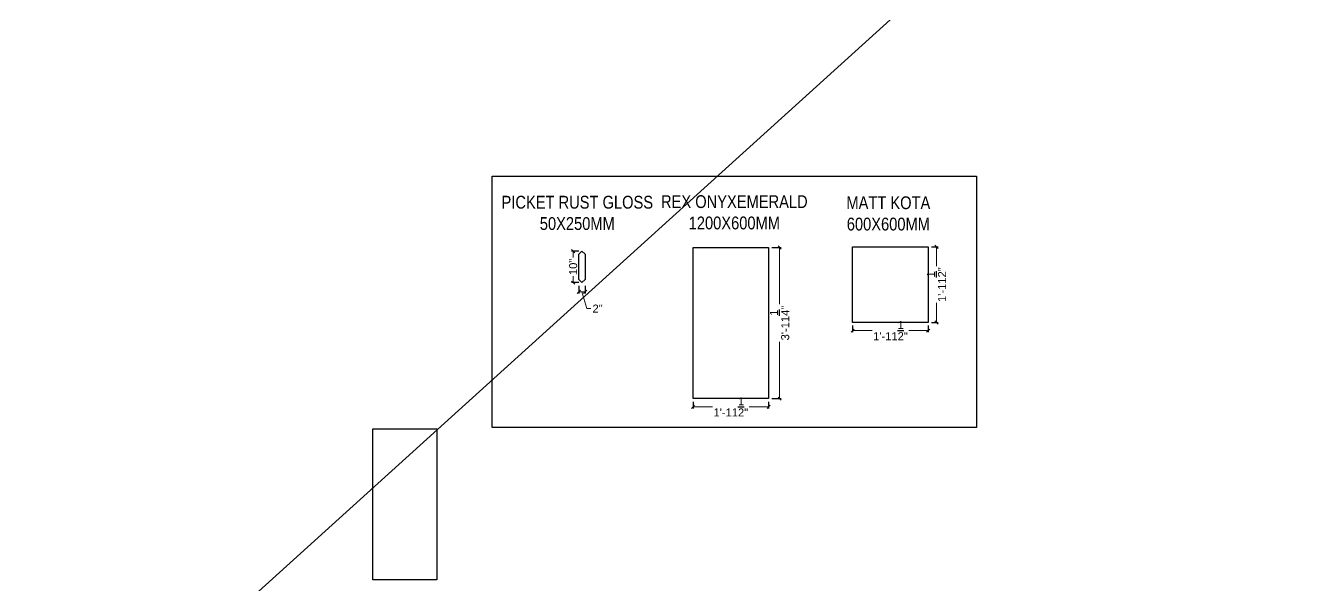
# Model space of a CAD drawing. Header units: millimetres. Extents: x 56222 to 3066687, y -650199 to -121287.
# Drawn here: x 156120.6 to 156522.6, y -180592.1 to -180417.3 of the extents above; entities that cross this region are included whole.
import ezdxf

# ---------------------------------------------------------------- set-up
doc = ezdxf.new("R2010")
doc.units = ezdxf.units.MM
doc.header["$MEASUREMENT"] = 0
doc.header["$PDMODE"] = 35
doc.layers.get('Defpoints').update_dxf_attribs({"color": 220})
for name, color, linetype, lineweight in [('dim05', 1, 'Continuous', 13), ('FIRST FLOOR ( TEXT )', 7, 'Continuous', 9), ('TILE', 14, 'Continuous', 9), ('wall', 7, 'Continuous', 30), ('XX~SLAB ( BEAM )~ ( DIM )', 7, 'Continuous', 9)]:
    doc.layers.add(name, color=color, linetype=linetype, lineweight=lineweight)
doc.styles.add('Arial', font='arial.ttf')
doc.styles.add('KATHA', font='swissc.ttf')
doc.styles.get("Standard").update_dxf_attribs({"font": 'arial.ttf', "height": 6})
doc.dimstyles.new('ISO-25', dxfattribs={"dimtxt": 2.5, "dimasz": 1, "dimexe": 0.5, "dimexo": 1, "dimtad": 0, "dimdec": 1, "dimlunit": 4, "dimtxsty": 'Standard', "dimblk": 'OBLIQUE', "dimcen": 2.5, "dimclrd": 1, "dimclre": 1, "dimclrt": 5, "dimadec": 0, "dimazin": 0, "dimtfac": 1, "dimtdec": 1, "dimtmove": 0, "dimatfit": 3, "dimfxl": 1, "dimlwd": -1, "dimarcsym": 0})

# ---------------------------------------------------------------- blocks, each defined once
blk = doc.blocks.new('_Oblique')
at = {"layer": 'wall', "color": 0, "lineweight": -2}
blk.add_line((-0.5, -0.5), (0.5, 0.5), dxfattribs=at)
blk = doc.blocks.new('*D768')
at = {"layer": 'Defpoints', "color": 0, "lineweight": 25, "transparency": 16777216}
for p in [(156293.37, -180497.55), (156295.34, -180497.55), (156293.37, -180500.45)]:
    blk.add_point(p, dxfattribs=at)
at = {"layer": 'dim05', "color": 1, "linetype": 'Continuous', "lineweight": -2, "transparency": 16777216}
for p, q in [((156293.37, -180498.55), (156293.37, -180500.95)), ((156295.34, -180498.55), (156295.34, -180500.95))]:
    blk.add_line(p, q, dxfattribs=at)
at = {"layer": 'dim05', "color": 1, "linetype": 'Continuous', "transparency": 16777216}
for p, q in [((156295.34, -180500.45), (156293.37, -180500.45)), ((156294.36, -180500.45), (156295.92, -180505.65)), ((156295.92, -180505.65), (156297.17, -180505.65))]:
    blk.add_line(p, q, dxfattribs=at)
at = {"layer": 'dim05', "color": 1, "transparency": 16777216, "rotation": 180}
blk.add_blockref('_Oblique', (156293.37, -180500.45), dxfattribs=at)
at = {"layer": 'dim05', "color": 1, "transparency": 16777216}
blk.add_blockref('_Oblique', (156295.34, -180500.45), dxfattribs=at)
at = {"layer": 'dim05', "color": 5, "lineweight": 25, "transparency": 16777216, "insert": (156299.25, -180505.65), "char_height": 2.5, "attachment_point": 5, "style": 'Arial'}
blk.add_mtext('2"', dxfattribs=at)
blk = doc.blocks.new('*D769')
at = {"layer": 'Defpoints', "color": 0, "lineweight": 25, "transparency": 16777216}
for p in [(156291.63, -180487.71), (156294.36, -180487.71), (156294.36, -180497.55)]:
    blk.add_point(p, dxfattribs=at)
at = {"layer": 'dim05', "color": 1, "linetype": 'Continuous', "lineweight": -2, "transparency": 16777216}
for p, q in [((156293.36, -180487.71), (156291.13, -180487.71)), ((156293.36, -180497.55), (156291.13, -180497.55))]:
    blk.add_line(p, q, dxfattribs=at)
at = {"layer": 'dim05', "color": 1, "linetype": 'Continuous', "transparency": 16777216}
for p, q in [((156291.63, -180487.71), (156291.63, -180489.71)), ((156291.63, -180497.55), (156291.63, -180495.54))]:
    blk.add_line(p, q, dxfattribs=at)
at = {"layer": 'dim05', "color": 1, "transparency": 16777216}
for p, rotation in [((156291.63, -180487.71), 90), ((156291.63, -180497.55), 270)]:
    blk.add_blockref('_Oblique', p, dxfattribs=dict(at, rotation=rotation))
at = {"layer": 'dim05', "color": 5, "lineweight": 25, "transparency": 16777216, "insert": (156291.63, -180492.63), "char_height": 2.5, "attachment_point": 5, "rotation": 90, "style": 'Arial'}
blk.add_mtext('10"', dxfattribs=at)
blk = doc.blocks.new('*D770')
at = {"layer": 'Defpoints', "color": 0, "lineweight": 25, "transparency": 16777216}
for p in [(156329.07, -180533.8), (156352.69, -180533.8), (156352.69, -180536.36)]:
    blk.add_point(p, dxfattribs=at)
at = {"layer": 'dim05', "color": 1, "linetype": 'Continuous', "lineweight": -2, "transparency": 16777216}
for p, q in [((156329.07, -180534.8), (156329.07, -180536.86)), ((156352.69, -180534.8), (156352.69, -180536.86))]:
    blk.add_line(p, q, dxfattribs=at)
at = {"layer": 'dim05', "color": 1, "linetype": 'Continuous', "transparency": 16777216}
for p, q in [((156329.07, -180536.36), (156335.17, -180536.36)), ((156352.69, -180536.36), (156346.59, -180536.36))]:
    blk.add_line(p, q, dxfattribs=at)
at = {"layer": 'dim05', "color": 1, "transparency": 16777216, "rotation": 180}
blk.add_blockref('_Oblique', (156329.07, -180536.36), dxfattribs=at)
at = {"layer": 'dim05', "color": 1, "transparency": 16777216}
blk.add_blockref('_Oblique', (156352.69, -180536.36), dxfattribs=at)
at = {"layer": 'dim05', "color": 5, "lineweight": 25, "transparency": 16777216, "insert": (156340.88, -180536.36), "char_height": 2.5, "attachment_point": 5, "style": 'Arial'}
blk.add_mtext('1\'-11{\\H1x;\\S1/2;}"', dxfattribs=at)
blk = doc.blocks.new('*D771')
at = {"layer": 'Defpoints', "color": 0, "lineweight": 25, "transparency": 16777216}
for p in [(156352.69, -180486.55), (156356.14, -180486.55), (156352.69, -180533.8)]:
    blk.add_point(p, dxfattribs=at)
at = {"layer": 'dim05', "color": 1, "linetype": 'Continuous', "lineweight": -2, "transparency": 16777216}
for p, q in [((156353.69, -180486.55), (156356.64, -180486.55)), ((156353.69, -180533.8), (156356.64, -180533.8))]:
    blk.add_line(p, q, dxfattribs=at)
at = {"layer": 'dim05', "color": 1, "linetype": 'Continuous', "transparency": 16777216}
for p, q in [((156356.14, -180486.55), (156356.14, -180504.31)), ((156356.14, -180533.8), (156356.14, -180516.04))]:
    blk.add_line(p, q, dxfattribs=at)
at = {"layer": 'dim05', "color": 1, "transparency": 16777216}
for p, rotation in [((156356.14, -180486.55), 90), ((156356.14, -180533.8), 270)]:
    blk.add_blockref('_Oblique', p, dxfattribs=dict(at, rotation=rotation))
at = {"layer": 'dim05', "color": 5, "lineweight": 25, "transparency": 16777216, "insert": (156356.14, -180510.17), "char_height": 2.5, "attachment_point": 5, "rotation": 90, "style": 'Arial'}
blk.add_mtext('3\'-11{\\H1x;\\S1/4;}"', dxfattribs=at)
blk = doc.blocks.new('*D772')
at = {"layer": 'Defpoints', "color": 0, "lineweight": 25, "transparency": 16777216}
for p in [(156378.94, -180509.98), (156402.57, -180509.98), (156402.57, -180512.54)]:
    blk.add_point(p, dxfattribs=at)
at = {"layer": 'dim05', "color": 1, "linetype": 'Continuous', "lineweight": -2, "transparency": 16777216}
for p, q in [((156378.94, -180510.98), (156378.94, -180513.04)), ((156402.57, -180510.98), (156402.57, -180513.04))]:
    blk.add_line(p, q, dxfattribs=at)
at = {"layer": 'dim05', "color": 1, "linetype": 'Continuous', "transparency": 16777216}
for p, q in [((156378.94, -180512.54), (156385.04, -180512.54)), ((156402.57, -180512.54), (156396.47, -180512.54))]:
    blk.add_line(p, q, dxfattribs=at)
at = {"layer": 'dim05', "color": 1, "transparency": 16777216, "rotation": 180}
blk.add_blockref('_Oblique', (156378.94, -180512.54), dxfattribs=at)
at = {"layer": 'dim05', "color": 1, "transparency": 16777216}
blk.add_blockref('_Oblique', (156402.57, -180512.54), dxfattribs=at)
at = {"layer": 'dim05', "color": 5, "lineweight": 25, "transparency": 16777216, "insert": (156390.76, -180512.54), "char_height": 2.5, "attachment_point": 5, "style": 'Arial'}
blk.add_mtext('1\'-11{\\H1x;\\S1/2;}"', dxfattribs=at)
blk = doc.blocks.new('*D773')
at = {"layer": 'Defpoints', "color": 0, "lineweight": 25, "transparency": 16777216}
for p in [(156402.57, -180486.36), (156405.13, -180486.36), (156402.57, -180509.98)]:
    blk.add_point(p, dxfattribs=at)
at = {"layer": 'dim05', "color": 1, "linetype": 'Continuous', "lineweight": -2, "transparency": 16777216}
for p, q in [((156403.57, -180486.36), (156405.63, -180486.36)), ((156403.57, -180509.98), (156405.63, -180509.98))]:
    blk.add_line(p, q, dxfattribs=at)
at = {"layer": 'dim05', "color": 1, "linetype": 'Continuous', "transparency": 16777216}
for p, q in [((156405.13, -180486.36), (156405.13, -180492.45)), ((156405.13, -180509.98), (156405.13, -180503.88))]:
    blk.add_line(p, q, dxfattribs=at)
at = {"layer": 'dim05', "color": 1, "transparency": 16777216}
for p, rotation in [((156405.13, -180486.36), 90), ((156405.13, -180509.98), 270)]:
    blk.add_blockref('_Oblique', p, dxfattribs=dict(at, rotation=rotation))
at = {"layer": 'dim05', "color": 5, "lineweight": 25, "transparency": 16777216, "insert": (156405.13, -180498.17), "char_height": 2.5, "attachment_point": 5, "rotation": 90, "style": 'Arial'}
blk.add_mtext('1\'-11{\\H1x;\\S1/2;}"', dxfattribs=at)

msp = doc.modelspace()

# ---------------------------------------------------------------- linework, layer by layer
at = {"layer": 'TILE', "color": 1, "linetype": 'Continuous', "lineweight": 25}
msp.add_line((157411.924, -179491.172), (155066.713, -181613.565), dxfattribs=at)
at = {"layer": 'XX~SLAB ( BEAM )~ ( DIM )', "color": 1, "lineweight": 30}
for p, q in [((156294.358, -180487.707), (156293.374, -180488.691)), ((156294.358, -180487.707), (156295.342, -180488.691)), ((156294.358, -180497.547), (156293.374, -180496.563)), ((156294.358, -180497.547), (156295.342, -180496.563))]:
    msp.add_line(p, q, dxfattribs=at)
for points in [[(156266.256, -180464.294), (156417.654, -180464.294), (156417.654, -180542.79), (156266.256, -180542.79)], [(156329.071, -180486.551), (156352.693, -180486.551), (156352.693, -180533.795), (156329.071, -180533.795)], [(156378.945, -180486.356), (156402.567, -180486.356), (156402.567, -180509.978), (156378.945, -180509.978)]]:
    msp.add_lwpolyline(points, close=True, dxfattribs=at)
for points in [[(156293.374, -180496.563), (156293.374, -180488.691)], [(156295.342, -180488.691), (156295.342, -180496.563)]]:
    msp.add_lwpolyline(points, dxfattribs=at)
at = {"layer": 'XX~SLAB ( BEAM )~ ( DIM )', "color": 67, "linetype": 'Continuous', "lineweight": 25, "true_color": 0x727430}
msp.add_lwpolyline([(156229.061, -180543.208), (156249.061, -180543.208), (156249.061, -180590.452), (156229.061, -180590.452)], close=True, dxfattribs=at)

# ---------------------------------------------------------------- texts
at = {"layer": 'FIRST FLOOR ( TEXT )', "char_height": 4, "attachment_point": 5, "style": 'KATHA'}
for s, insert in [('PICKET RUST GLOSS\\P50X250MM', (156292.91, -180475.776)), ('REX ONYXEMERALD\\P1200X600MM', (156341.976, -180475.592)), ('MATT KOTA \\P600X600MM', (156390.104, -180475.939))]:
    msp.add_mtext(s, dxfattribs=dict(at, insert=insert))

# ---------------------------------------------------------------- dimensions: what is measured, and where the dimension line sits
at = {"layer": 'dim05', "color": 27, "lineweight": 25, "true_color": 0x7d5120}
for base, p1, p2, override, picture, middle in [((156356.145, -180486.551), (156352.693, -180533.795), (156352.693, -180486.551), {"dimdec": 2, "dimtxsty": 'Arial'}, '*D771', (156356.145, -180510.173)), ((156405.13, -180486.356), (156402.567, -180509.978), (156402.567, -180486.356), {"dimdec": 2, "dimtxsty": 'Arial'}, '*D773', (156405.13, -180498.167)), ((156291.626, -180487.707), (156294.358, -180497.547), (156294.358, -180487.707), {"dimdec": 0, "dimtxsty": 'Arial', "dimtmove": 1}, '*D769', (156291.626, -180492.627))]:
    dim = msp.add_linear_dim(base=base, p1=p1, p2=p2, angle=90, dimstyle='ISO-25', override=override, dxfattribs=at)
    dim.commit()
    dim.dimension.update_dxf_attribs({"geometry": picture, "text_midpoint": middle})
for base, p1, p2, override, picture, middle in [((156293.374, -180500.447), (156295.342, -180497.547), (156293.374, -180497.547), {"dimdec": 0, "dimtxsty": 'Arial', "dimtmove": 1}, '*D768', (156297.793, -180505.65)), ((156402.567, -180512.541), (156378.945, -180509.978), (156402.567, -180509.978), {"dimdec": 2, "dimtxsty": 'Arial'}, '*D772', (156390.756, -180512.541)), ((156352.693, -180536.358), (156329.071, -180533.795), (156352.693, -180533.795), {"dimdec": 2, "dimtxsty": 'Arial'}, '*D770', (156340.882, -180536.358))]:
    dim = msp.add_linear_dim(base=base, p1=p1, p2=p2, dimstyle='ISO-25', override=override, dxfattribs=at)
    dim.commit()
    dim.dimension.update_dxf_attribs({"geometry": picture, "text_midpoint": middle})

doc.saveas('drawing.dxf')
